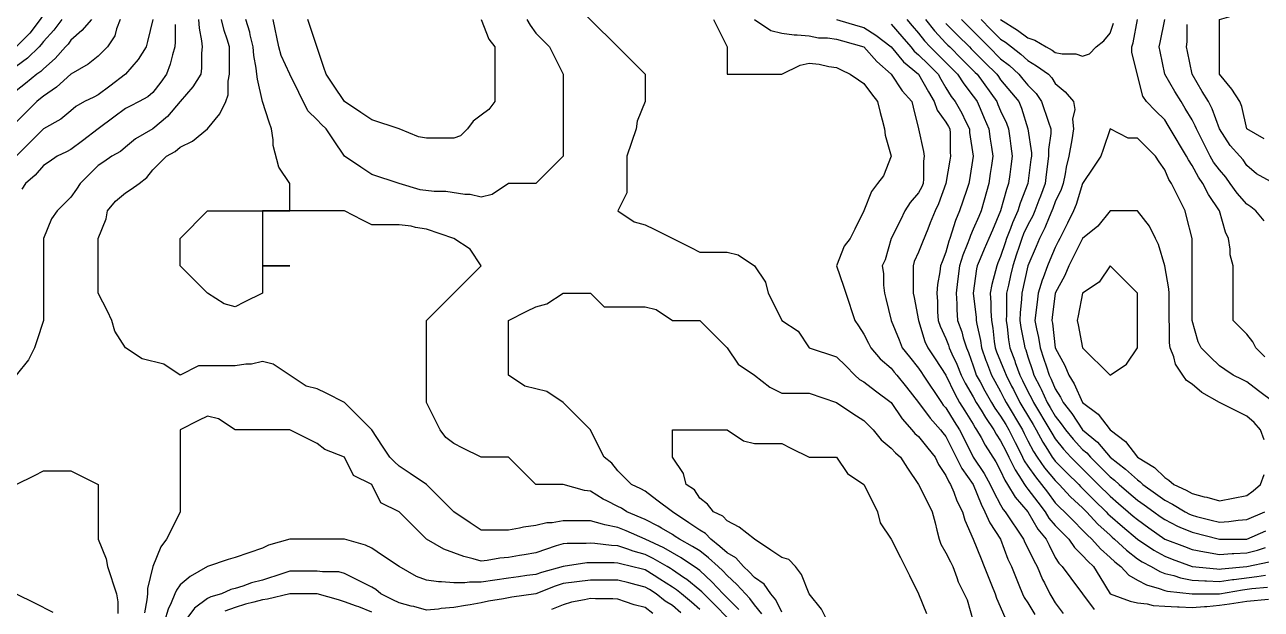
# Model space of a CAD drawing. Header units: inches. Extents: x 794995 to 811195, y 2485918 to 2508058.
# Drawn here: x 802324 to 803681, y 2506091 to 2506733 of the extents above; entities that cross this region are included whole.
import ezdxf

# ---------------------------------------------------------------- set-up
doc = ezdxf.new("R2010")
doc.units = ezdxf.units.IN
doc.header["$MEASUREMENT"] = 0
doc.layers.add('contour', color=7, linetype='Continuous')

msp = doc.modelspace()

# ---------------------------------------------------------------- linework, layer by layer
at = {"layer": 'contour'}
for points in [[(802324, 2506927.3), (802328.5, 2506918.4), (802334.8, 2506908), (802345.2, 2506893.4), (802348.5, 2506888.4), (802351.8, 2506881.7), (802357.2, 2506870.4), (802363.9, 2506858.4), (802366.6, 2506849.8), (802370.5, 2506833), (802371.8, 2506828.4), (802371.8, 2506798.4), (802370.2, 2506793.4), (802366.2, 2506777.4), (802362.3, 2506768.4), (802355.6, 2506757.9), (802345.2, 2506744.4), (802342.9, 2506740.6), (802341.4, 2506738.4), (802330.2, 2506723.4), (802315.2, 2506708.4)], [(802915.2, 2506768.4), (803005.2, 2506678.4), (803005.2, 2506648.4), (802996.6, 2506626.9), (802995.2, 2506618.4), (802985.2, 2506588.4), (802985.2, 2506548.4), (802975.2, 2506528.4), (802993.2, 2506516.4), (803005.2, 2506513.4), (803015.2, 2506508.4), (803055.2, 2506488.4), (803065.2, 2506483.4), (803095.2, 2506483.4), (803107.2, 2506480.4), (803125.2, 2506468.4), (803137.2, 2506450.4), (803140.2, 2506438.4), (803145.2, 2506428.4), (803155.2, 2506408.4), (803173.2, 2506396.4), (803185.2, 2506378.4), (803215.2, 2506368.4), (803225.2, 2506358.4), (803235.2, 2506348.4), (803240.5, 2506343.7), (803245.2, 2506340.9), (803258, 2506331.2), (803275.2, 2506318.4), (803287.2, 2506300.4), (803297.7, 2506288.4), (803301.2, 2506284.4), (803305.2, 2506280.9), (803315.2, 2506268.4), (803323.2, 2506258.4), (803327.2, 2506250.4), (803335.2, 2506238.4), (803338.2, 2506231.4), (803340.2, 2506228.4), (803343.7, 2506219.8), (803347.2, 2506210.4), (803353.2, 2506198.4), (803355.9, 2506189.1), (803365.2, 2506168.4), (803373.7, 2506146.9), (803377.2, 2506138.4), (803382.3, 2506125.5), (803385.2, 2506118.4), (803389.2, 2506108.4), (803390.5, 2506103.7), (803399.8, 2506083)], [(803684.2, 2506607.5), (803665.2, 2506618.4), (803659.7, 2506642.9), (803657.7, 2506648.4), (803649, 2506662.2), (803635.2, 2506678.4), (803635.2, 2506738.4), (803658.5, 2506745), (803665.2, 2506748.4), (803673.7, 2506746.9), (803686.6, 2506746.9)], [(802365.2, 2506738.4), (802356.6, 2506726.9), (802345.2, 2506714.4), (802342.7, 2506710.9), (802340.2, 2506708.4), (802327.7, 2506695.9), (802315.2, 2506686.9)], [(802397.7, 2506738.4), (802387.2, 2506726.4), (802375.2, 2506715.9), (802372, 2506711.5), (802369.2, 2506708.4), (802357.8, 2506695.7), (802345.2, 2506684.4), (802342.2, 2506681.4), (802337.7, 2506678.4), (802325.2, 2506668.4), (802315.2, 2506660.4)], [(802429.2, 2506738.4), (802425.2, 2506728.4), (802423.2, 2506720.4), (802415.2, 2506708.4), (802410.2, 2506703.4), (802405.2, 2506698.4), (802394.2, 2506689.3), (802375.2, 2506678.4), (802359.3, 2506664.2), (802345.2, 2506654.4), (802341.8, 2506651.7), (802337.7, 2506648.4), (802315.2, 2506625.9)], [(802465.2, 2506738.4), (802459.2, 2506714.4), (802457.7, 2506708.4), (802449, 2506694.5), (802435.2, 2506678.4), (802418, 2506665.5), (802405.2, 2506655.9), (802400.2, 2506653.4), (802390.2, 2506648.4), (802380.6, 2506642.9), (802375.2, 2506638.4), (802364.2, 2506629.3), (802345.2, 2506618.4), (802315.2, 2506588.4)], [(802515.2, 2506738.4), (802515.9, 2506729.1), (802518.5, 2506715), (802519.2, 2506708.4), (802518.5, 2506701.7), (802518.5, 2506685), (802517.7, 2506678.4), (802509, 2506664.5), (802495.2, 2506648.4), (802481.3, 2506632.2), (802465.2, 2506618.4), (802446.1, 2506607.5), (802435.2, 2506598.4), (802429.7, 2506593.8), (802420.2, 2506588.4), (802411.2, 2506582.4), (802405.2, 2506578.4), (802395.2, 2506568.4), (802385.2, 2506558.4), (802381.2, 2506552.4), (802375.2, 2506543.4), (802360.2, 2506528.4), (802353.7, 2506519.8), (802345.2, 2506498.4), (802345.2, 2506408.4), (802337.7, 2506385.9), (802335.2, 2506378.4), (802328.5, 2506365), (802315.2, 2506348.4)], [(802489.7, 2506732.9), (802489.7, 2506713.8), (802489.2, 2506708.4), (802486.6, 2506699.8), (802484.2, 2506689.3), (802480.2, 2506678.4), (802473.7, 2506669.8), (802465.2, 2506658.4), (802459.7, 2506653.8), (802450.2, 2506648.4), (802440.2, 2506643.4), (802435.2, 2506640.9), (802422.3, 2506631.2), (802405.2, 2506618.4), (802388, 2506605.5), (802375.2, 2506595.9), (802370.2, 2506593.4), (802360.2, 2506588.4), (802351.2, 2506582.4), (802345.2, 2506578.4), (802335.9, 2506567.6), (802325.2, 2506558.4), (802321.2, 2506552.4)], [(803108, 2506091.2), (803095.2, 2506104.1), (803093, 2506106.2), (803090.9, 2506108.4), (803078.5, 2506121.7), (803065.2, 2506134.1), (803062.8, 2506136), (803044.8, 2506148), (803025.6, 2506158.8), (803005.2, 2506168.4), (802984.2, 2506177.4), (802975.2, 2506181.2), (802961, 2506184.2), (802958.5, 2506185), (802945.2, 2506188.4), (802915.2, 2506188.4), (802903.2, 2506186.4), (802897.2, 2506186.4), (802885.2, 2506183.4), (802871.8, 2506181.7), (802867.2, 2506180.4), (802855.2, 2506178.4), (802825.2, 2506178.4), (802813.2, 2506186.4), (802795.2, 2506198.4), (802765.2, 2506228.4), (802747.2, 2506240.4), (802735.2, 2506248.4), (802730.2, 2506253.4), (802725.2, 2506258.4), (802717.2, 2506270.4), (802705.2, 2506288.4), (802675.2, 2506318.4), (802655.2, 2506328.4), (802645.2, 2506333.4), (802633.2, 2506336.4), (802597.2, 2506360.4), (802585.2, 2506363.4), (802573.2, 2506360.4), (802567.2, 2506360.4), (802555.2, 2506358.4), (802515.2, 2506358.4), (802495.2, 2506348.4), (802477.2, 2506360.4), (802453.2, 2506366.4), (802435.2, 2506378.4), (802423.2, 2506396.4), (802420.2, 2506408.4), (802415.2, 2506418.4), (802405.2, 2506438.4), (802405.2, 2506498.4), (802413.7, 2506519.8), (802415.2, 2506528.4), (802424.2, 2506539.3), (802435.2, 2506548.4), (802441.2, 2506552.4), (802450.2, 2506558.4), (802458.5, 2506565), (802465.2, 2506573.4), (802480.2, 2506588.4), (802489.7, 2506593.8), (802495.2, 2506598.4), (802508.5, 2506605), (802525.2, 2506618.4), (802538.5, 2506635), (802545.2, 2506648.4), (802547.7, 2506655.9), (802547.7, 2506670.9), (802549.2, 2506678.4), (802549.2, 2506708.4), (802546.6, 2506716.9), (802543.2, 2506726.4), (802540.2, 2506738.4)], [(803133.3, 2506086.5), (803125.2, 2506096.4), (803120.2, 2506103.4), (803115.2, 2506108.4), (803105.6, 2506118.8), (803095.2, 2506128.4), (803090.4, 2506133.6), (803085.2, 2506138.4), (803074.8, 2506148), (803065.2, 2506155.5), (803057.3, 2506160.5), (803042.7, 2506168.4), (803038.2, 2506171.4), (803035.2, 2506173.4), (803023.2, 2506180.4), (803019.4, 2506182.6), (803005.2, 2506189.8), (802985.2, 2506198.4), (802979.2, 2506202.4), (802975.2, 2506204.4), (802963.2, 2506210.4), (802959, 2506212.2), (802945.2, 2506220.9), (802938.5, 2506221.7), (802915.2, 2506228.4), (802885.2, 2506228.4), (802855.2, 2506258.4), (802825.2, 2506258.4), (802805.2, 2506268.4), (802795.2, 2506273.4), (802786.6, 2506279.8), (802780.2, 2506288.4), (802775.2, 2506298.4), (802765.2, 2506318.4), (802765.2, 2506408.4), (802795.2, 2506438.4), (802825.2, 2506468.4), (802813.2, 2506486.4), (802795.2, 2506498.4), (802765.2, 2506508.4), (802753.2, 2506510.4), (802748.5, 2506511.7), (802735.2, 2506513.4), (802705.2, 2506513.4), (802695.2, 2506518.4), (802675.2, 2506528.4), (802585.2, 2506528.4), (802585.2, 2506498.4), (802585.2, 2506468.4), (802615.2, 2506468.4), (802585.2, 2506468.4), (802585.2, 2506438.4), (802565.2, 2506428.4), (802555.2, 2506423.4), (802543.2, 2506426.4), (802525.2, 2506438.4), (802495.2, 2506468.4), (802495.2, 2506498.4), (802525.2, 2506528.4), (802585.2, 2506528.4), (802615.2, 2506528.4), (802615.2, 2506558.4), (802603.2, 2506576.4), (802597.2, 2506600.4), (802597.2, 2506606.4), (802595.2, 2506618.4), (802592.7, 2506625.9), (802585.2, 2506648.4), (802579.7, 2506672.9), (802579.2, 2506678.4), (802578.5, 2506685), (802575.9, 2506699.1), (802575.2, 2506708.4), (802571.8, 2506721.7), (802571.3, 2506724.5), (802567.2, 2506738.4)], [(802875.2, 2506738.4), (802879.2, 2506732.4), (802885.2, 2506723.4), (802900.2, 2506708.4), (802905.2, 2506698.4), (802915.2, 2506678.4), (802915.2, 2506588.4), (802885.2, 2506558.4), (802855.2, 2506558.4), (802837.2, 2506546.4), (802825.2, 2506543.4), (802813.2, 2506546.4), (802807.2, 2506546.4), (802786.6, 2506549.8), (802773.7, 2506549.8), (802758.5, 2506551.7), (802735.2, 2506558.4), (802705.2, 2506568.4), (802693.2, 2506576.4), (802675.2, 2506588.4), (802663.2, 2506606.4), (802655.2, 2506618.4), (802650.2, 2506623.4), (802645.2, 2506628.4), (802635.2, 2506638.4), (802625.2, 2506658.4), (802615.2, 2506678.4), (802605.9, 2506699.1), (802603.2, 2506708.4), (802597.2, 2506738.4)], [(802825.2, 2506738.4), (802833.7, 2506716.9), (802840.2, 2506708.4), (802840.2, 2506648.4), (802833.7, 2506639.8), (802825.2, 2506633.4), (802816.6, 2506626.9), (802810.2, 2506618.4), (802802.7, 2506610.9), (802795.2, 2506608.4), (802765.2, 2506608.4), (802756.6, 2506609.8), (802735.2, 2506618.4), (802705.2, 2506628.4), (802693.2, 2506636.4), (802675.2, 2506648.4), (802663.2, 2506666.4), (802655.2, 2506678.4), (802652.7, 2506685.9), (802637.7, 2506730.9), (802635.2, 2506738.4)], [(803080.2, 2506738.4), (803085.2, 2506728.4), (803095.2, 2506708.4), (803095.2, 2506678.4), (803155.2, 2506678.4), (803175.2, 2506688.4), (803185.2, 2506690.4), (803196.1, 2506689.3), (803206.6, 2506686.9), (803215.2, 2506685.9), (803220.2, 2506683.4), (803230.2, 2506678.4), (803239.2, 2506672.4), (803245.2, 2506668.4), (803253.7, 2506656.9), (803260.2, 2506648.4), (803263.2, 2506636.4), (803265.2, 2506628.4), (803267.7, 2506618.4), (803268.5, 2506611.7), (803275.2, 2506588.4), (803266.6, 2506566.9), (803260.2, 2506558.4), (803253.7, 2506549.8), (803245.2, 2506528.4), (803235.2, 2506508.4), (803230.2, 2506498.4), (803223.7, 2506489.8), (803215.2, 2506468.4), (803222.7, 2506445.9), (803225.2, 2506438.4), (803235.2, 2506408.4), (803239.2, 2506402.4), (803245.2, 2506393.4), (803250.2, 2506383.4), (803252.7, 2506378.4), (803263.2, 2506366.4), (803275.2, 2506355.9), (803278.5, 2506351.7), (803281.2, 2506348.4), (803291.8, 2506335), (803305.2, 2506318.4), (803317.8, 2506301), (803329.2, 2506288.4), (803331.8, 2506285), (803335.2, 2506280.9), (803346.4, 2506258.4), (803352.7, 2506245.9), (803365.2, 2506228.4), (803373.7, 2506206.9), (803378, 2506198.4), (803383.2, 2506186.4), (803395.2, 2506168.4), (803403.2, 2506146.4), (803407.2, 2506138.4), (803412.3, 2506125.5), (803415.2, 2506118.4), (803419.2, 2506108.4), (803421.2, 2506104.4), (803425.2, 2506098.4), (803432.7, 2506085.9)], [(803125.2, 2506738.4), (803143.2, 2506726.4), (803155.2, 2506723.4), (803168.5, 2506721.7), (803171.8, 2506721.7), (803185.2, 2506720.4), (803195.2, 2506718.4), (803205.2, 2506718.4), (803215.2, 2506716.9), (803221.8, 2506715), (803245.2, 2506708.4), (803259.3, 2506692.5), (803275.2, 2506678.4), (803287.2, 2506660.4), (803297.7, 2506648.4), (803299.2, 2506642.4), (803305.2, 2506618.4), (803310.6, 2506593.8), (803311.2, 2506588.4), (803310.6, 2506582.9), (803310.6, 2506563.8), (803310.2, 2506558.4), (803308.7, 2506554.8), (803305.2, 2506548.4), (803295.9, 2506537.6), (803290.2, 2506528.4), (803285.2, 2506518.4), (803275.2, 2506498.4), (803268.5, 2506475), (803265.2, 2506468.4), (803266.6, 2506459.8), (803266.6, 2506446.9), (803267.7, 2506438.4), (803269.2, 2506432.4), (803275.2, 2506408.4), (803283.7, 2506386.9), (803287.2, 2506378.4), (803295.2, 2506368.4), (803305.2, 2506355.9), (803308.2, 2506351.4), (803310.2, 2506348.4), (803330.2, 2506318.4), (803332.3, 2506315.5), (803335.2, 2506312.4), (803344.4, 2506297.6), (803350.2, 2506288.4), (803355.2, 2506278.4), (803365.2, 2506258.4), (803377.2, 2506240.4), (803383.9, 2506228.4), (803387.3, 2506220.5), (803395.2, 2506205.9), (803397.9, 2506201.1), (803400.2, 2506198.4), (803420.2, 2506168.4), (803421.6, 2506164.8), (803425.2, 2506158.4), (803431.8, 2506145), (803435.2, 2506138.4), (803441, 2506124.2), (803443.2, 2506120.4), (803449.2, 2506108.4), (803451.4, 2506104.6), (803455.2, 2506098.4), (803463.7, 2506086.9)], [(803215.2, 2506738.4), (803238.5, 2506731.7), (803245.2, 2506729.8), (803258.2, 2506721.4), (803275.2, 2506708.4), (803288.8, 2506692), (803305.2, 2506678.4), (803316.1, 2506659.3), (803322.3, 2506648.4), (803325.7, 2506638.9), (803335.2, 2506625.9), (803338, 2506621.2), (803339.4, 2506618.4), (803339.8, 2506613.7), (803339.8, 2506593), (803340.2, 2506588.4), (803339.4, 2506584.1), (803335.2, 2506558.4), (803327.2, 2506536.4), (803323.2, 2506528.4), (803318, 2506515.5), (803315.2, 2506508.4), (803309.4, 2506494.1), (803305.2, 2506483.4), (803300.5, 2506473), (803299.2, 2506468.4), (803299.2, 2506438.4), (803300.2, 2506433.4), (803305.2, 2506408.4), (803312.2, 2506385.4), (803315.2, 2506378.4), (803323.2, 2506366.4), (803335.2, 2506348.4), (803344.8, 2506328), (803350.2, 2506318.4), (803355.9, 2506309.1), (803365.2, 2506294.4), (803367.4, 2506290.6), (803368.9, 2506288.4), (803373.7, 2506279.8), (803378.2, 2506271.4), (803389.9, 2506253.1), (803395.2, 2506243.4), (803399.8, 2506233), (803402.7, 2506228.4), (803411.3, 2506214.5), (803425.2, 2506198.4), (803436.1, 2506179.3), (803445.2, 2506168.4), (803448.5, 2506161.7), (803455.2, 2506148.4), (803458.9, 2506142.1), (803462.7, 2506138.4), (803472.3, 2506125.5), (803498, 2506091.2)], [(803275.2, 2506733.4), (803286.7, 2506719.9), (803296.6, 2506708.4), (803300.5, 2506703.7), (803305.2, 2506699.8), (803315.9, 2506689.1), (803326.6, 2506678.4), (803329.7, 2506672.9), (803335.2, 2506663.4), (803340.9, 2506654.1), (803345.2, 2506648.4), (803352.5, 2506635.7), (803356.6, 2506626.9), (803360.9, 2506618.4), (803361.2, 2506614.4), (803365.2, 2506588.4), (803360.9, 2506562.6), (803360.2, 2506558.4), (803357.7, 2506550.9), (803350.2, 2506528.4), (803345.7, 2506517.8), (803341.8, 2506505), (803339.4, 2506498.4), (803338.3, 2506495.2), (803335.2, 2506483.4), (803330.9, 2506472.6), (803329.2, 2506468.4), (803328.5, 2506461.7), (803325.9, 2506447.6), (803325.2, 2506438.4), (803325.9, 2506429.1), (803325.9, 2506417.6), (803326.6, 2506408.4), (803328.8, 2506402), (803335.2, 2506388.4), (803338, 2506381.2), (803338.9, 2506378.4), (803341.8, 2506371.7), (803347.2, 2506360.4), (803351.8, 2506348.4), (803356.3, 2506339.5), (803365.2, 2506324.4), (803368.5, 2506318.4), (803373.7, 2506309.8), (803378.5, 2506301.7), (803387.7, 2506288.4), (803390.4, 2506283.6), (803395.2, 2506276.4), (803401.2, 2506264.4), (803404.2, 2506258.4), (803411.2, 2506244.4), (803415.2, 2506238.4), (803421.4, 2506228.4), (803422.9, 2506226.1), (803425.2, 2506223.4), (803435.9, 2506209.1), (803443.9, 2506198.4), (803448.2, 2506191.4), (803455.2, 2506183.4), (803470.2, 2506168.4), (803476.2, 2506159.4), (803485.2, 2506150.4), (803490.9, 2506144.1), (803497.2, 2506138.4), (803503.9, 2506127.1), (803515.2, 2506108.4), (803537.2, 2506100.4), (803545.2, 2506098.4), (803556.1, 2506097.5), (803562.5, 2506095.7), (803575.2, 2506095), (803589.3, 2506094.2), (803590.9, 2506094.1), (803605.2, 2506093.4), (803618.8, 2506094.7), (803621.5, 2506094.7), (803635.2, 2506095.9), (803646.3, 2506097.3), (803655.7, 2506098.9), (803665.2, 2506100.2), (803689.2, 2506102.4)], [(803292.3, 2506738.4), (803298.2, 2506731.4), (803305.2, 2506723.4), (803311.8, 2506715), (803318, 2506708.4), (803326.6, 2506699.8), (803335.2, 2506691.2), (803348, 2506678.4), (803354.7, 2506667.9), (803365.2, 2506654.4), (803367.7, 2506650.9), (803369.4, 2506648.4), (803372.7, 2506640.9), (803377.2, 2506630.4), (803382.3, 2506618.4), (803383.9, 2506607.1), (803385.2, 2506598.4), (803386.6, 2506588.4), (803385.2, 2506578.4), (803383.9, 2506569.6), (803382.3, 2506558.4), (803377.2, 2506540.4), (803373.7, 2506528.4), (803371.2, 2506522.4), (803365.2, 2506508.4), (803362, 2506501.5), (803360.9, 2506498.4), (803358.5, 2506491.7), (803353.7, 2506479.8), (803350.2, 2506468.4), (803348, 2506451.2), (803346.4, 2506438.4), (803347.2, 2506426.4), (803347.2, 2506420.4), (803348, 2506408.4), (803352.5, 2506395.7), (803354.2, 2506389.3), (803357.7, 2506378.4), (803359.9, 2506373.1), (803365.2, 2506358.4), (803367.6, 2506350.8), (803368.5, 2506348.4), (803372.7, 2506340.9), (803378, 2506331.2), (803385.2, 2506318.4), (803389, 2506312.2), (803395.2, 2506303.4), (803400.8, 2506294), (803404.2, 2506288.4), (803411.2, 2506274.4), (803413.2, 2506270.4), (803419.2, 2506258.4), (803421.2, 2506254.4), (803425.2, 2506248.4), (803433.4, 2506236.6), (803440.2, 2506228.4), (803446.6, 2506219.8), (803455.2, 2506208.4), (803460, 2506203.2), (803465.2, 2506198.4), (803475.2, 2506188.4), (803485.2, 2506178.4), (803490, 2506173.2), (803495.2, 2506168.4), (803504.7, 2506157.9), (803515.2, 2506148.4), (803520.4, 2506143.6), (803527.2, 2506138.4), (803535.7, 2506128.9), (803545.2, 2506123.4), (803555.2, 2506118.4), (803569.2, 2506114.4), (803575.2, 2506112.1), (803578.2, 2506111.4), (803605.2, 2506108.4), (803635.2, 2506108.4), (803660.7, 2506112.8), (803670.9, 2506114.1), (803688, 2506115.6)], [(803312.7, 2506738.4), (803322.7, 2506725.9), (803335.2, 2506712.6), (803337.3, 2506710.5), (803339.4, 2506708.4), (803352.3, 2506695.5), (803365.2, 2506682.6), (803367.3, 2506680.5), (803369.4, 2506678.4), (803390.9, 2506648.4), (803392.2, 2506645.4), (803395.2, 2506638.4), (803401.5, 2506624.7), (803403.7, 2506618.4), (803405.2, 2506608.4), (803406.4, 2506599.6), (803408, 2506588.4), (803406.4, 2506577.1), (803405.2, 2506568.4), (803403.7, 2506558.4), (803401.5, 2506552), (803395.2, 2506528.4), (803386.2, 2506507.4), (803382.3, 2506498.4), (803377.2, 2506486.4), (803372.7, 2506475.9), (803369.4, 2506468.4), (803368.7, 2506464.8), (803365.2, 2506438.4), (803368.3, 2506411.5), (803368.5, 2506408.4), (803369.2, 2506404.4), (803373, 2506386.2), (803374.2, 2506378.4), (803379, 2506364.5), (803379.6, 2506362.8), (803385.2, 2506348.4), (803388.7, 2506341.9), (803395.2, 2506330.4), (803399.2, 2506322.4), (803401.2, 2506318.4), (803419.2, 2506288.4), (803421.2, 2506284.4), (803425.2, 2506276.4), (803431.4, 2506264.6), (803435.2, 2506258.4), (803443.5, 2506246.7), (803455.2, 2506232.6), (803457.3, 2506230.5), (803459.4, 2506228.4), (803471.8, 2506215), (803485.2, 2506202.6), (803487.3, 2506200.5), (803489.4, 2506198.4), (803501.8, 2506185), (803515.2, 2506172.6), (803517.5, 2506170.7), (803520.2, 2506168.4), (803533.2, 2506156.4), (803545.2, 2506146.9), (803550.4, 2506143.6), (803560.2, 2506138.4), (803569.7, 2506132.9), (803575.2, 2506130.9), (803585.2, 2506128.4), (803592.7, 2506125.9), (803605.2, 2506123.4), (803619.4, 2506122.6), (803620.9, 2506122.6), (803635.2, 2506122), (803649.6, 2506124), (803650.9, 2506124.1), (803676.3, 2506127.3), (803685.7, 2506128.9)], [(803335.2, 2506734.1), (803348, 2506721.2), (803360.9, 2506708.4), (803363, 2506706.2), (803365.2, 2506704.1), (803378, 2506691.2), (803390.9, 2506678.4), (803392.7, 2506675.9), (803395.2, 2506672.4), (803415.2, 2506648.4), (803418.1, 2506641.3), (803425.2, 2506618.4), (803428.9, 2506592.1), (803428.9, 2506588.4), (803428.5, 2506585), (803425.2, 2506558.4), (803416.6, 2506536.9), (803413.9, 2506528.4), (803408.2, 2506515.3), (803406.1, 2506509.3), (803401.8, 2506498.4), (803400.2, 2506493.4), (803395.2, 2506478.4), (803392.2, 2506471.4), (803390.9, 2506468.4), (803389.7, 2506462.9), (803385.7, 2506447.8), (803383.9, 2506438.4), (803384.6, 2506427.8), (803384.6, 2506418.9), (803385.2, 2506408.4), (803386.6, 2506399.8), (803388.1, 2506385.4), (803389.2, 2506378.4), (803390.7, 2506373.9), (803399.6, 2506352.8), (803401.2, 2506348.4), (803407.2, 2506336.4), (803409.2, 2506332.4), (803416.2, 2506318.4), (803419.5, 2506312.7), (803430.8, 2506294), (803434.2, 2506288.4), (803441.6, 2506274.8), (803446.6, 2506266.9), (803451.8, 2506258.4), (803453.2, 2506256.4), (803455.2, 2506254.1), (803468, 2506241.2), (803480.9, 2506228.4), (803482.9, 2506226.1), (803485.2, 2506224.1), (803498, 2506211.2), (803510.9, 2506198.4), (803512.9, 2506196.1), (803515.2, 2506194.1), (803529, 2506182.2), (803545.2, 2506168.4), (803563.2, 2506156.4), (803575.2, 2506149.6), (803583.3, 2506146.5), (803605.2, 2506138.4), (803632.5, 2506135.8), (803635.2, 2506135.6), (803637.6, 2506136), (803665.2, 2506138.4), (803689.9, 2506143.6)], [(803352.3, 2506738.4), (803365.2, 2506725.5), (803373.7, 2506716.9), (803382.3, 2506708.4), (803395.2, 2506695.5), (803404.8, 2506688), (803415.2, 2506678.4), (803419.7, 2506672.9), (803425.2, 2506666.4), (803434.2, 2506657.4), (803440.2, 2506648.4), (803447.7, 2506625.9), (803450.2, 2506618.4), (803450.2, 2506613.4), (803447.7, 2506595.9), (803447.7, 2506588.4), (803445.2, 2506568.4), (803443.9, 2506558.4), (803438.8, 2506544.7), (803437.2, 2506540.4), (803432.7, 2506528.4), (803430.4, 2506523.1), (803425.2, 2506513.4), (803420.4, 2506503.2), (803418.5, 2506498.4), (803415.2, 2506488.4), (803412.7, 2506480.9), (803408.5, 2506468.4), (803406.1, 2506457.5), (803403.7, 2506446.9), (803401.8, 2506438.4), (803401.5, 2506432), (803401.5, 2506414.7), (803401.2, 2506408.4), (803402.2, 2506401.3), (803403.7, 2506386.9), (803405.2, 2506378.4), (803410.8, 2506364), (803411.3, 2506362.2), (803416.2, 2506348.4), (803419.2, 2506342.4), (803425.2, 2506330.4), (803429.3, 2506322.5), (803431.2, 2506318.4), (803449.2, 2506288.4), (803451.3, 2506284.5), (803455.2, 2506278.4), (803464, 2506267.3), (803472.3, 2506258.4), (803485.2, 2506245.5), (803502.3, 2506228.4), (803515.2, 2506215.5), (803524.4, 2506207.6), (803535.2, 2506198.4), (803540.5, 2506193.7), (803545.2, 2506189.8), (803557.7, 2506180.9), (803575.2, 2506168.4), (803597, 2506160.2), (803605.2, 2506157.1), (803619, 2506154.5), (803620.9, 2506154.1), (803635.2, 2506151.7), (803649.3, 2506152.5), (803650.9, 2506152.6), (803665.2, 2506153.4), (803677.2, 2506156.4), (803685.9, 2506159.1)], [(803373.7, 2506738.4), (803384.4, 2506727.6), (803395.2, 2506716.9), (803400.4, 2506713.6), (803407.2, 2506708.4), (803417.3, 2506700.5), (803425.2, 2506693.4), (803434.6, 2506687.8), (803447.7, 2506678.4), (803451.4, 2506674.6), (803455.2, 2506668.4), (803466.1, 2506659.3), (803475.2, 2506648.4), (803476.6, 2506639.8), (803474.2, 2506629.3), (803475.2, 2506618.4), (803473.2, 2506606.4), (803470.2, 2506588.4), (803467.2, 2506576.4), (803466.1, 2506569.3), (803463.7, 2506558.4), (803461.5, 2506552), (803455.2, 2506538.4), (803452.4, 2506531.1), (803451.4, 2506528.4), (803448.5, 2506521.7), (803443.7, 2506509.8), (803438, 2506498.4), (803434.2, 2506489.4), (803425.2, 2506468.4), (803418.5, 2506438.4), (803418.1, 2506431.3), (803416.6, 2506416.9), (803416.2, 2506408.4), (803417.3, 2506400.5), (803421.2, 2506382.4), (803421.8, 2506378.4), (803422.8, 2506376), (803425.2, 2506368.4), (803430.2, 2506353.4), (803431.8, 2506348.4), (803438.5, 2506335), (803439.6, 2506332.8), (803446.2, 2506318.4), (803449.5, 2506312.7), (803455.2, 2506303.4), (803461.8, 2506295), (803466.4, 2506288.4), (803474.8, 2506278), (803485.2, 2506266.9), (803489.8, 2506263), (803493.7, 2506258.4), (803504.4, 2506247.6), (803515.2, 2506236.9), (803520, 2506233.2), (803525.2, 2506228.4), (803535.9, 2506219.1), (803545.2, 2506211.2), (803552.7, 2506205.9), (803563.2, 2506198.4), (803570.2, 2506193.4), (803575.2, 2506189.8), (803589.4, 2506182.6), (803591.8, 2506181.7), (803605.2, 2506175.9), (803635.2, 2506168.4), (803665.2, 2506168.4), (803686.2, 2506177.4)], [(803395.2, 2506738.4), (803413.7, 2506726.9), (803425.2, 2506718.4), (803432.7, 2506715.9), (803445.2, 2506708.4), (803451.6, 2506704.8), (803455.2, 2506702.4), (803462.7, 2506700.9), (803477.7, 2506700.9), (803485.2, 2506698.4), (803492.7, 2506700.9), (803500.2, 2506708.4), (803508.5, 2506715), (803515.2, 2506723.4), (803519.2, 2506734.4)], [(803685.2, 2506368.4), (803675.2, 2506378.4), (803671.8, 2506385), (803665.2, 2506393.4), (803650.2, 2506408.4), (803650.2, 2506468.4), (803647.2, 2506480.4), (803647.2, 2506486.4), (803645.2, 2506498.4), (803641.8, 2506505), (803635.2, 2506528.4), (803623.2, 2506546.4), (803617.2, 2506558.4), (803612.2, 2506565.4), (803605.2, 2506578.4), (803601.2, 2506584.4), (803599.2, 2506588.4), (803581.2, 2506618.4), (803578.9, 2506622.1), (803575.2, 2506628.4), (803565.2, 2506638.4), (803555.2, 2506648.4), (803551.2, 2506654.4), (803539.2, 2506702.4), (803539.2, 2506708.4), (803540.5, 2506713), (803545.2, 2506738.4)], [(803684.2, 2506517.5), (803675.2, 2506528.4), (803669.8, 2506533), (803665.2, 2506535.9), (803654.6, 2506547.8), (803647.2, 2506558.4), (803642.2, 2506565.4), (803635.2, 2506573.4), (803628.8, 2506582), (803625.2, 2506588.4), (803618.5, 2506601.7), (803615.2, 2506608.4), (803610.2, 2506618.4), (803608.7, 2506621.9), (803605.2, 2506628.4), (803597.7, 2506640.9), (803593.2, 2506648.4), (803586.4, 2506659.6), (803575.2, 2506678.4), (803570.2, 2506703.4), (803569.2, 2506708.4), (803570.2, 2506713.4), (803575.2, 2506738.4)], [(803695.2, 2506558.4), (803676.1, 2506569.3), (803665.2, 2506578.4), (803661.2, 2506584.4), (803657.7, 2506588.4), (803647.2, 2506600.4), (803635.2, 2506618.4), (803627.2, 2506640.4), (803623.2, 2506648.4), (803616.4, 2506659.6), (803605.2, 2506678.4), (803600.2, 2506703.4), (803599.2, 2506708.4), (803599.7, 2506713.8), (803599.7, 2506732.9)], [(803695.2, 2506318.4), (803678, 2506331.2), (803665.2, 2506340.9), (803660.2, 2506343.4), (803650.2, 2506348.4), (803641.2, 2506354.4), (803635.2, 2506358.4), (803625.2, 2506368.4), (803615.2, 2506378.4), (803611.8, 2506385), (803605.2, 2506408.4), (803605.2, 2506498.4), (803599.2, 2506522.4), (803597.7, 2506528.4), (803582.7, 2506558.4), (803579.8, 2506563), (803575.2, 2506573.4), (803569.2, 2506582.4), (803565.2, 2506588.4), (803555.2, 2506598.4), (803545.2, 2506608.4), (803535.2, 2506608.4), (803515.2, 2506618.4), (803507.7, 2506595.9), (803505.2, 2506588.4), (803497.2, 2506576.4), (803485.2, 2506558.4), (803478.1, 2506535.4), (803475.2, 2506528.4), (803468.5, 2506515), (803465.2, 2506508.4), (803460.2, 2506498.4), (803458.5, 2506495), (803455.2, 2506488.4), (803449.2, 2506474.4), (803446.6, 2506468.4), (803441.8, 2506455), (803440.9, 2506452.6), (803436.4, 2506438.4), (803435.2, 2506428.4), (803432.7, 2506408.4), (803434.4, 2506399.1), (803436.6, 2506389.8), (803438.5, 2506378.4), (803442.7, 2506365.9), (803445.2, 2506358.4), (803448.5, 2506348.4), (803450.7, 2506343.9), (803455.2, 2506333.4), (803460.9, 2506324.1), (803463.7, 2506318.4), (803473.2, 2506306.4), (803485.2, 2506288.4), (803501.5, 2506274.7), (803515.2, 2506258.4), (803532.1, 2506245.3), (803545.2, 2506233.4), (803548.2, 2506231.4), (803551.2, 2506228.4), (803565.2, 2506218.4), (803575.2, 2506211.2), (803583.7, 2506206.9), (803597.7, 2506198.4), (803602.5, 2506195.8), (803605.2, 2506194.6), (803610.2, 2506193.4), (803626.2, 2506189.4), (803635.2, 2506187.1), (803645.7, 2506187.8), (803655.9, 2506189.1), (803665.2, 2506189.8), (803685.2, 2506198.4)], [(803684.2, 2506277.5), (803680.2, 2506288.4), (803673.2, 2506296.4), (803665.2, 2506303.4), (803655.2, 2506308.4), (803635.2, 2506318.4), (803616.1, 2506329.3), (803605.2, 2506338.4), (803599.2, 2506342.4), (803595.2, 2506348.4), (803587.2, 2506360.4), (803585.2, 2506368.4), (803581.2, 2506378.4), (803580.6, 2506383.8), (803580.6, 2506402.9), (803580.2, 2506408.4), (803580.2, 2506438.4), (803579.8, 2506443), (803575.2, 2506468.4), (803568.5, 2506491.7), (803565.2, 2506498.4), (803558.5, 2506511.7), (803545.2, 2506528.4), (803515.2, 2506528.4), (803501.8, 2506511.7), (803485.2, 2506498.4), (803475.2, 2506478.4), (803470.2, 2506468.4), (803465.7, 2506457.8), (803455.2, 2506438.4), (803451.8, 2506411.7), (803451.4, 2506408.4), (803452, 2506405.2), (803455.2, 2506378.4), (803465.7, 2506358.9), (803470.2, 2506348.4), (803475.7, 2506338.9), (803485.2, 2506318.4), (803502.3, 2506305.5), (803515.2, 2506288.4), (803532.3, 2506275.5), (803545.2, 2506258.4), (803563.9, 2506247.1), (803575.2, 2506235.9), (803579.8, 2506233), (803585.2, 2506228.4), (803598.8, 2506222), (803605.2, 2506218.4), (803618.5, 2506215), (803621.3, 2506214.5), (803635.2, 2506210.4), (803665.2, 2506216.4), (803672.2, 2506221.3), (803680.2, 2506228.4), (803684.2, 2506239.3)], [(803155.2, 2506088.4), (803148.5, 2506101.7), (803143.2, 2506108.4), (803135.7, 2506118.9), (803125.2, 2506126.4), (803119.4, 2506132.6), (803113.2, 2506138.4), (803104.6, 2506147.8), (803095.2, 2506153.4), (803087.3, 2506160.5), (803077.2, 2506168.4), (803071.5, 2506174.7), (803065.2, 2506178.4), (803053.2, 2506186.4), (803035.2, 2506198.4), (803018, 2506211.2), (803005.2, 2506220.9), (803000.5, 2506223.7), (802990.2, 2506228.4), (802975.2, 2506243.4), (802968.5, 2506251.7), (802960.2, 2506258.4), (802955.2, 2506268.4), (802945.2, 2506288.4), (802915.2, 2506318.4), (802897.2, 2506330.4), (802873.2, 2506336.4), (802855.2, 2506348.4), (802855.2, 2506408.4), (802875.2, 2506418.4), (802885.2, 2506423.4), (802897.2, 2506426.4), (802915.2, 2506438.4), (802945.2, 2506438.4), (802960.2, 2506423.4), (803005.2, 2506423.4), (803017.2, 2506420.4), (803035.2, 2506408.4), (803065.2, 2506408.4), (803095.2, 2506378.4), (803107.2, 2506360.4), (803125.2, 2506348.4), (803141.8, 2506335), (803155.2, 2506328.4), (803185.2, 2506328.4), (803215.2, 2506318.4), (803233.2, 2506306.4), (803245.2, 2506298.4), (803250.2, 2506293.4), (803255.2, 2506288.4), (803264.2, 2506277.5), (803275.2, 2506268.4), (803279.8, 2506263), (803285.2, 2506258.4), (803293.2, 2506246.4), (803305.2, 2506228.4), (803315.2, 2506208.4), (803320.2, 2506198.4), (803323.2, 2506186.4), (803325.2, 2506178.4), (803327.7, 2506168.4), (803329.7, 2506162.9), (803335.2, 2506153.4), (803340.2, 2506143.4), (803342.7, 2506138.4), (803347.2, 2506126.4), (803348.5, 2506121.7), (803355.2, 2506108.4), (803358.5, 2506101.7), (803371.8, 2506055)], [(803095.2, 2506082.6), (803082.3, 2506095.5), (803069.4, 2506108.4), (803067.4, 2506110.6), (803065.2, 2506112.6), (803050.8, 2506124), (803047.2, 2506126.4), (803035.2, 2506134.6), (803032.9, 2506136.1), (803029.2, 2506138.4), (803014, 2506147.3), (803005.2, 2506151.7), (802992.1, 2506155.3), (802986.1, 2506157.5), (802975.2, 2506160.9), (802968.1, 2506161.3), (802949.8, 2506163.7), (802945.2, 2506164.1), (802940.5, 2506163.7), (802919.8, 2506163.7), (802915.2, 2506163.4), (802907.7, 2506160.9), (802885.2, 2506153.4), (802872.3, 2506151.2), (802867.2, 2506150.4), (802855.2, 2506148.4), (802845.9, 2506147.6), (802831.8, 2506145), (802825.2, 2506144.4), (802816.6, 2506146.9), (802806.1, 2506149.3), (802784.2, 2506157.5), (802765.2, 2506168.4), (802735.2, 2506198.4), (802715.2, 2506208.4), (802705.2, 2506228.4), (802685.2, 2506238.4), (802675.2, 2506258.4), (802653.7, 2506266.9), (802645.2, 2506273.4), (802635.2, 2506278.4), (802615.2, 2506288.4), (802555.2, 2506288.4), (802537.2, 2506300.4), (802525.2, 2506303.4), (802515.2, 2506298.4), (802495.2, 2506288.4), (802495.2, 2506198.4), (802485.2, 2506178.4), (802480.2, 2506168.4), (802473.7, 2506159.8), (802465.2, 2506138.4), (802459.2, 2506114.4), (802459.2, 2506108.4), (802458.5, 2506101.7), (802455.9, 2506087.6)], [(803205.2, 2506078.4), (803198.5, 2506091.7), (803185.2, 2506108.4), (803176.6, 2506129.8), (803170.2, 2506138.4), (803162.7, 2506145.9), (803155.2, 2506148.4), (803143.2, 2506156.4), (803125.2, 2506168.4), (803108.5, 2506181.7), (803095.2, 2506188.4), (803090.5, 2506193.7), (803080.2, 2506198.4), (803073.7, 2506206.9), (803065.2, 2506213.4), (803059.2, 2506222.4), (803050.2, 2506228.4), (803047.2, 2506240.4), (803035.2, 2506258.4), (803035.2, 2506288.4), (803095.2, 2506288.4), (803113.2, 2506276.4), (803125.2, 2506273.4), (803155.2, 2506273.4), (803165.2, 2506268.4), (803185.2, 2506258.4), (803215.2, 2506258.4), (803227.2, 2506240.4), (803245.2, 2506228.4), (803255.2, 2506208.4), (803260.2, 2506198.4), (803263.2, 2506186.4), (803275.2, 2506168.4), (803285.2, 2506148.4), (803295.2, 2506128.4), (803305.2, 2506108.4), (803313.7, 2506086.9)], [(802315.2, 2506228.4), (802335.2, 2506238.4), (802345.2, 2506243.4), (802375.2, 2506243.4), (802385.2, 2506238.4), (802405.2, 2506228.4), (802405.2, 2506168.4), (802413.7, 2506146.9), (802415.2, 2506138.4), (802425.2, 2506108.4), (802426.6, 2506099.8), (802426.6, 2506086.9)], [(803065.2, 2506091.2), (803055.9, 2506099.1), (803045.2, 2506108.4), (803039.6, 2506112.8), (803035.2, 2506115.9), (803021.3, 2506124.5), (803015.2, 2506128.4), (803005.2, 2506134.6), (803002.2, 2506135.4), (802990.2, 2506138.4), (802978, 2506141.2), (802975.2, 2506142.1), (802971.2, 2506142.4), (802949.2, 2506142.4), (802945.2, 2506142.6), (802941.2, 2506142.4), (802915.2, 2506138.4), (802891.5, 2506132), (802885.2, 2506129.8), (802875.2, 2506128.4), (802866.4, 2506127.1), (802855.2, 2506125.5), (802825.2, 2506121.2), (802812.3, 2506121.2), (802807.2, 2506120.4), (802795.2, 2506120.4), (802781.8, 2506121.7), (802778.5, 2506121.7), (802765.2, 2506123.4), (802754.2, 2506127.5), (802735.2, 2506138.4), (802717.2, 2506150.4), (802705.2, 2506158.4), (802698.5, 2506161.7), (802675.2, 2506168.4), (802615.2, 2506168.4), (802591.8, 2506161.7), (802585.2, 2506158.4), (802555.2, 2506148.4), (802547.7, 2506145.9), (802525.2, 2506138.4), (802506.1, 2506127.5), (802495.2, 2506118.4), (802490.9, 2506112.6), (802489.2, 2506108.4), (802485.2, 2506098.4), (802481.8, 2506091.7), (802478, 2506078.4)], [(803044.4, 2506087.6), (803035.2, 2506095.5), (803027.3, 2506100.5), (803017.2, 2506108.4), (803009.8, 2506113), (803005.2, 2506115.9), (802995.2, 2506118.4), (802987.2, 2506120.4), (802975.2, 2506123.4), (802945.2, 2506123.4), (802915.2, 2506119.6), (802906.6, 2506116.9), (802885.2, 2506108.4), (802858.9, 2506104.6), (802855.2, 2506104.1), (802849.7, 2506102.9), (802833.2, 2506100.4), (802825.2, 2506098.4), (802813.2, 2506096.4), (802808, 2506095.5), (802795.2, 2506093.4), (802781.3, 2506092.2), (802778.5, 2506091.7), (802765.2, 2506090.4), (802751.3, 2506094.5), (802748.5, 2506095), (802735.2, 2506098.4), (802728.5, 2506101.7), (802715.2, 2506108.4), (802709.8, 2506113), (802705.2, 2506115.9), (802675.2, 2506130.9), (802669.2, 2506132.4), (802651.2, 2506132.4), (802645.2, 2506133.4), (802615.2, 2506133.4), (802607.7, 2506130.9), (802585.2, 2506123.4), (802573.2, 2506120.4), (802563.7, 2506116.9), (802555.2, 2506114.4), (802550.5, 2506113), (802540.2, 2506108.4), (802528.5, 2506105), (802525.2, 2506103.4), (802510.9, 2506092.6), (802500.2, 2506078.4)], [(802195.2, 2506078.4), (802207.2, 2506096.4), (802225.2, 2506108.4), (802315.2, 2506108.4), (802335.2, 2506098.4), (802355.2, 2506088.4)], [(802705.2, 2506088.4), (802691, 2506094.2), (802688.5, 2506095), (802675.2, 2506099.8), (802668.8, 2506102), (802645.2, 2506108.4), (802615.2, 2506108.4), (802590.9, 2506102.6), (802585.2, 2506101.7), (802575.9, 2506099.1), (802566.6, 2506096.9), (802555.2, 2506093.4), (802544.2, 2506089.3)], [(803013.7, 2506086.9), (803005.2, 2506093.4), (802993.2, 2506096.4), (802983.7, 2506099.8), (802975.2, 2506102.4), (802969.7, 2506102.9), (802950.6, 2506102.9), (802945.2, 2506103.4), (802938.5, 2506101.7), (802924.4, 2506099.1), (802915.2, 2506096.4), (802902.3, 2506091.2)]]:
    msp.add_lwpolyline(points, dxfattribs=at)
msp.add_lwpolyline([(803515.2, 2506348.4), (803533.2, 2506360.4), (803545.2, 2506378.4), (803545.2, 2506438.4), (803515.2, 2506468.4), (803503.2, 2506450.4), (803485.2, 2506438.4), (803480.2, 2506413.4), (803479.2, 2506408.4), (803480.2, 2506403.4), (803485.2, 2506378.4)], close=True, dxfattribs=at)

doc.saveas('drawing.dxf')
